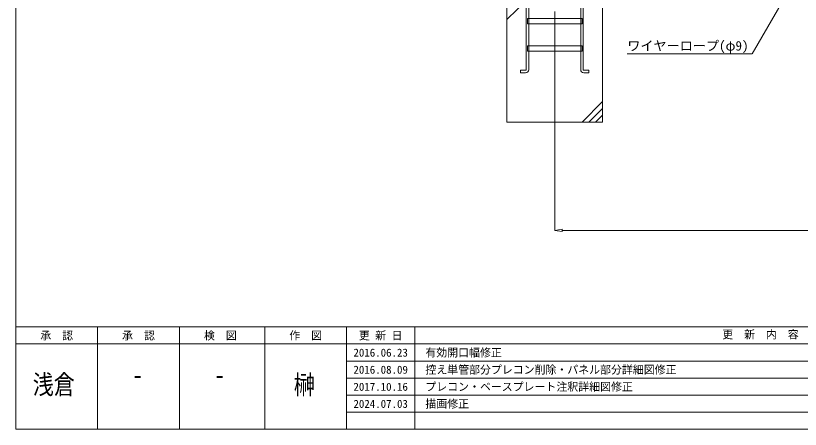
# Model space of a CAD drawing. Units: millimetres, scale not verified. Extents: x -10062 to 10062, y -16938 to 16938.
# Drawn here: x -10062 to -4313, y 3062 to 6091 of the extents above; entities that cross this region are included whole.
import ezdxf
from ezdxf.enums import TextEntityAlignment as Align

# ---------------------------------------------------------------- set-up
doc = ezdxf.new("R2010")
doc.units = ezdxf.units.MM
doc.header["$LTSCALE"] = 90
doc.linetypes.add('CHAIN2', pattern=[12, 9, -1, 1, -1])
doc.linetypes.add('DASHED1', pattern=[1.8, 1.2, -0.6])
for name, color, linetype, lineweight in [('0-9_基礎工事用PCA小', 134, 'Continuous', 18), ('0-B_図面枠', 134, 'Continuous', 18), ('0-C_寸法', 134, 'Continuous', 18), ('1-6_通芯', 134, 'CHAIN2', 18), ('1-B_文字', 134, 'Continuous', 18)]:
    doc.layers.add(name, color=color, linetype=linetype, lineweight=lineweight)
doc.styles.add('ＭＳ ゴシック', font='')
doc.styles.get('ＭＳ ゴシック').set_extended_font_data('MS Gothic')

msp = doc.modelspace()

# ---------------------------------------------------------------- linework, layer by layer
at = {"layer": '0-9_基礎工事用PCA小'}
for p, q in [((-6462.5, 6062.5), (-6312.5, 6212.5)), ((-6302.98, 6032.5), (-6302.98, 5870.5)), ((-5922.03, 6032.5), (-5922.03, 5870.5)), ((-6302.98, 5832.5), (-6302.98, 5695.5)), ((-5922.03, 5832.5), (-5922.03, 5695.5)), ((-5762.5, 5462.5), (-5912.5, 5312.5)), ((-5762.5, 5412.5), (-5862.5, 5312.5)), ((-5762.5, 5362.5), (-5812.5, 5312.5))]:
    msp.add_line(p, q, dxfattribs=at)
at = {"layer": '0-9_基礎工事用PCA小', "linetype": 'DASHED1'}
for p, q in [((-6302.98, 6070.5), (-6302.98, 6032.5)), ((-5922.03, 6070.5), (-5922.03, 6032.5)), ((-6302.98, 5870.5), (-6302.98, 5832.5)), ((-5922.03, 5870.5), (-5922.03, 5832.5))]:
    msp.add_line(p, q, dxfattribs=at)
at = {"layer": '0-9_基礎工事用PCA小'}
for points in [[(-6322.02, 5695.55), (-6322.02, 6272.5), (-6302.98, 6272.5), (-6302.98, 6070.5)], [(-5902.97, 5695.55), (-5902.97, 6272.5), (-5922.03, 6272.5), (-5922.03, 6070.5)], [(-6325.97, 5672.5), (-6362.97, 5672.5), (-6362.97, 5691.55), (-6326.03, 5691.55)], [(-5899.02, 5672.5), (-5862.02, 5672.5), (-5862.02, 5691.55), (-5898.98, 5691.55)]]:
    msp.add_lwpolyline(points, dxfattribs=at)
for points in [[(-6462.5, 5312.5), (-5762.5, 5312.5), (-5762.5, 6212.5), (-6462.5, 6212.5)], [(-6312.5, 6070.5), (-5912.5, 6070.5), (-5912.5, 6032.5), (-6312.5, 6032.5)], [(-6312.5, 5870.5), (-5912.5, 5870.5), (-5912.5, 5832.5), (-6312.5, 5832.5)]]:
    msp.add_lwpolyline(points, close=True, dxfattribs=at)
for centre, radius, start, end in [((-6326.03, 5695.55), 4, 270, 360), ((-6325.97, 5695.5), 23, 270, 360), ((-5899.02, 5695.5), 23, 180, 270), ((-5898.98, 5695.55), 4, 180, 270)]:
    msp.add_arc(centre, radius, start, end, dxfattribs=at)
at = {"layer": '0-B_図面枠'}
for p, q in [((-10062.5, 3812.5), (10062.5, 3812.5)), ((-9462.5, 3812.5), (-9462.5, 3062.5)), ((-8862.5, 3812.5), (-8862.5, 3062.5)), ((-8237.5, 3812.5), (-8237.5, 3062.5)), ((-7637.5, 3812.5), (-7637.5, 3062.5)), ((-7137.5, 3812.5), (-7137.5, 3062.5)), ((-10062.5, 3687.5), (-2087.5, 3687.5)), ((-7637.5, 3562.5), (-2087.5, 3562.5)), ((-7637.5, 3437.5), (-2087.5, 3437.5)), ((-7637.5, 3312.5), (-2087.5, 3312.5)), ((-7637.5, 3187.5), (-2087.5, 3187.5))]:
    msp.add_line(p, q, dxfattribs=at)
msp.add_lwpolyline([(-10062.5, 16937.5), (10062.5, 16937.5), (10062.5, 3062.5), (-10062.5, 3062.5)], close=True, dxfattribs=at)
at = {"layer": '0-C_寸法'}
for p, q in [((-6112.5, 5311.5), (-6112.5, 4518.05)), ((-6057.5, 4528.21), (-6112.5, 4519.04)), ((-6112.5, 4519.04), (-6057.5, 4509.87)), ((-6057.5, 4528.21), (-6057.5, 4509.87)), ((-667.5, 4519.04), (-6057.5, 4519.04))]:
    msp.add_line(p, q, dxfattribs=at)
at = {"layer": '1-6_通芯'}
msp.add_line((-6112.5, 5312.5), (-6112.5, 7224.5), dxfattribs=at)
at = {"layer": '1-B_文字'}
msp.add_line((-5580.65, 5812.5), (-4667.19, 5812.5), dxfattribs=at)
msp.add_lwpolyline([(-4409.58, 6257.5), (-4666.5, 5812.5), (-4666.86, 5812.5)], dxfattribs=at)

# ---------------------------------------------------------------- texts
at = {"layer": '0-B_図面枠', "style": 'ＭＳ ゴシック'}
for s, p in [('承\u3000認', (-9882.5, 3702)), ('承\u3000認', (-9282.5, 3702)), ('検\u3000図', (-8682.5, 3702)), ('作\u3000図', (-8057.5, 3702)), ('更 新 日', (-7547.5, 3702)), ('更\u3000新\u3000内\u3000容', (-4884.88, 3709.68)), ('2016.06.23', (-7587.5, 3577)), ('有効開口幅修正', (-7060.3, 3577)), ('2016.08.09', (-7587.5, 3452)), ('控え単管部分プレコン削除・パネル部分詳細図修正', (-7060.3, 3452)), ('2017.10.16', (-7587.5, 3327)), ('プレコン・ベースプレート注釈詳細図修正', (-7060.3, 3327)), ('2024.07.03', (-7587.5, 3202)), ('描画修正', (-7060.3, 3202))]:
    msp.add_text(s, height=58.65, dxfattribs=at).set_placement(p, align=Align.BOTTOM_LEFT)
at = {"layer": '0-B_図面枠', "style": 'ＭＳ ゴシック', "width": 0.8}
for s, p in [('浅倉', (-9937.04, 3277.82)), ('-', (-9206.14, 3348.98)), ('-', (-8606.13, 3348.98)), ('榊', (-8024.77, 3276.12))]:
    msp.add_text(s, height=140.8, dxfattribs=at).set_placement(p, align=Align.BOTTOM_LEFT)
at = {"layer": '1-B_文字', "style": 'ＭＳ ゴシック'}
msp.add_text('ワイヤーロープ(φ9)', height=70.38, dxfattribs=at).set_placement((-5580.65, 5814.8), align=Align.BOTTOM_LEFT)

doc.saveas('drawing.dxf')
